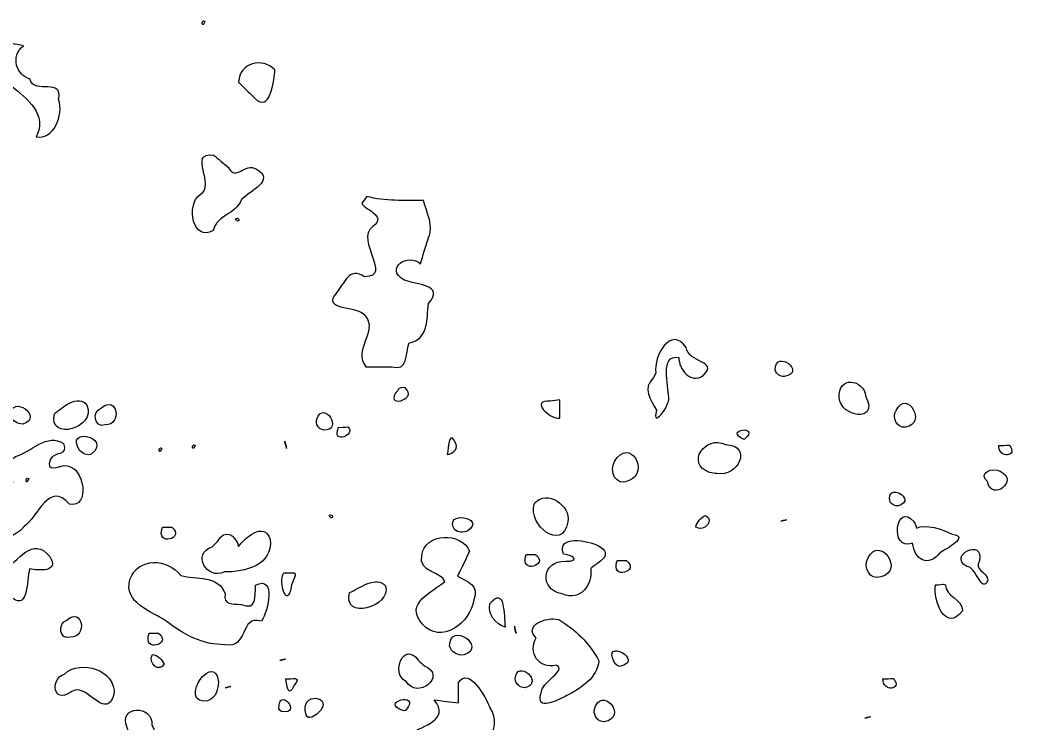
# Model space of a CAD drawing. Header units: centimetres. Extents: x -10.8 to 7.1, y -6.8 to 6.6.
# Drawn here: x -0.103 to 1.864, y 5.097 to 6.481 of the extents above; entities that cross this region are included whole.
import ezdxf

# ---------------------------------------------------------------- set-up
doc = ezdxf.new("R2010")
doc.units = ezdxf.units.CM
doc.header["$MEASUREMENT"] = 0
doc.layers.add('Layer 1', color=7, linetype='Continuous')

msp = doc.modelspace()

# ---------------------------------------------------------------- linework, layer by layer
at = {"layer": 'Layer 1'}
for points in [[(0.26117, 6.47839), (0.25562, 6.46491), (0.2496, 6.48129), (0.26117, 6.47839)], [(0.32079, 6.09077), (0.32634, 6.07729), (0.33236, 6.09367), (0.32079, 6.09077)], [(1.32156, 5.65523), (1.35684, 5.68561), (1.27763, 5.67482), (1.32156, 5.65523)], [(0.24223, 5.64379), (0.23668, 5.63031), (0.23066, 5.64669), (0.24223, 5.64379)], [(-0.09768, 5.64379), (-0.09768, 5.64379), (-0.09768, 5.64379), (-0.09768, 5.64379)], [(0.17658, 5.63783), (0.17103, 5.62435), (0.16501, 5.64073), (0.17658, 5.63783)], [(-0.08542, 5.57805), (-0.09097, 5.56457), (-0.09699, 5.58095), (-0.08542, 5.57805)], [(0.50505, 5.50649), (0.5106, 5.49301), (0.51662, 5.50939), (0.50505, 5.50649)], [(1.39359, 5.49456), (1.40681, 5.49786), (1.41048, 5.49878), (1.39359, 5.49456)], [(0.40767, 5.2202), (0.42089, 5.2235), (0.42456, 5.22442), (0.40767, 5.2202)], [(0.53886, 5.22627), (0.53886, 5.22627), (0.53886, 5.22627), (0.53886, 5.22627)], [(0.30046, 5.16653), (0.31368, 5.16983), (0.31735, 5.17075), (0.30046, 5.16653)], [(1.55881, 5.1069), (1.57203, 5.1102), (1.5757, 5.11112), (1.55881, 5.1069)]]:
    msp.add_open_spline(points, degree=3, dxfattribs=at)
for points, knots in [([(-0.09664, 6.43069), (-0.12345, 6.40958), (-0.10917, 6.37207), (-0.08387, 6.36543), (-0.08387, 6.36543), (-0.07466, 6.3317), (-0.01745, 6.37001), (-0.02734, 6.32451), (-0.02734, 6.32451), (-0.01645, 6.29452), (-0.03829, 6.24279), (-0.07172, 6.25153), (-0.07172, 6.25153), (-0.04768, 6.29316), (-0.09006, 6.32769), (-0.11957, 6.35126), (-0.11957, 6.35126), (-0.13442, 6.37596), (-0.14974, 6.40678), (-0.15324, 6.43426), (-0.15324, 6.43426), (-0.14378, 6.45052), (-0.12303, 6.43287), (-0.10821, 6.43326), (-0.10821, 6.43326), (-0.10435, 6.4324), (-0.10049, 6.43154), (-0.09663, 6.43069), (-0.09663, 6.43069), (-0.09663, 6.43069), (-0.09664, 6.43069), (-0.09664, 6.43069)], [0, 0, 0, 0, 0.1111111, 0.1111111, 0.1111111, 0.1111111, 0.2222222, 0.2222222, 0.2222222, 0.2222222, 0.3333333, 0.3333333, 0.3333333, 0.3333333, 0.4444444, 0.4444444, 0.4444444, 0.4444444, 0.5555556, 0.5555556, 0.5555556, 0.5555556, 0.6666667, 0.6666667, 0.6666667, 0.6666667, 0.7777778, 0.7777778, 0.7777778, 0.7777778, 1, 1, 1, 1]), ([(0.39834, 6.38298), (0.39596, 6.36386), (0.39155, 6.30607), (0.3634, 6.32251), (0.3634, 6.32251), (0.35119, 6.33472), (0.33899, 6.34692), (0.32678, 6.35913), (0.32678, 6.35913), (0.32894, 6.39715), (0.37313, 6.40863), (0.39834, 6.38298)], [0, 0, 0, 0, 0.25, 0.25, 0.25, 0.25, 0.5, 0.5, 0.5, 0.5, 1, 1, 1, 1]), ([(0.27764, 6.21534), (0.225, 6.22184), (0.28434, 6.15536), (0.251, 6.13762), (0.251, 6.13762), (0.22183, 6.11679), (0.23803, 6.04231), (0.27666, 6.06703), (0.27666, 6.06703), (0.28569, 6.09867), (0.31919, 6.09669), (0.33257, 6.12758), (0.33257, 6.12758), (0.34803, 6.14422), (0.4006, 6.16524), (0.362, 6.18789), (0.362, 6.18789), (0.33789, 6.20118), (0.32251, 6.16236), (0.30647, 6.19124), (0.30647, 6.19124), (0.29686, 6.19928), (0.28725, 6.20731), (0.27764, 6.21535), (0.27764, 6.21535), (0.27764, 6.21535), (0.27764, 6.21534), (0.27764, 6.21534)], [0, 0, 0, 0, 0.125, 0.125, 0.125, 0.125, 0.25, 0.25, 0.25, 0.25, 0.375, 0.375, 0.375, 0.375, 0.5, 0.5, 0.5, 0.5, 0.625, 0.625, 0.625, 0.625, 0.75, 0.75, 0.75, 0.75, 1, 1, 1, 1]), ([(0.57908, 6.13406), (0.61544, 6.12347), (0.65323, 6.12647), (0.69054, 6.12619), (0.69054, 6.12619), (0.6964, 6.10123), (0.71255, 6.07546), (0.6995, 6.05038), (0.6995, 6.05038), (0.69453, 6.03403), (0.68955, 6.01767), (0.68458, 6.00132), (0.68458, 6.00132), (0.66057, 6.02408), (0.6128, 5.99164), (0.65213, 5.96972), (0.65213, 5.96972), (0.67536, 5.95893), (0.73452, 5.9611), (0.70039, 5.92283), (0.70039, 5.92283), (0.69628, 5.89225), (0.70136, 5.85273), (0.66237, 5.84545), (0.66237, 5.84545), (0.65474, 5.82444), (0.66088, 5.78842), (0.62732, 5.79856), (0.62732, 5.79856), (0.62732, 5.79856), (0.57723, 5.79856), (0.57723, 5.79856), (0.57723, 5.79856), (0.55048, 5.83107), (0.60099, 5.86738), (0.57667, 5.89808), (0.57667, 5.89808), (0.56231, 5.92117), (0.48596, 5.90777), (0.52026, 5.94464), (0.52026, 5.94464), (0.53508, 5.96413), (0.54539, 5.99646), (0.57447, 5.97576), (0.57447, 5.97576), (0.63142, 5.97692), (0.55477, 6.04615), (0.59069, 6.07456), (0.59069, 6.07456), (0.62173, 6.09645), (0.56947, 6.1103), (0.56959, 6.12068), (0.56959, 6.12068), (0.57275, 6.12514), (0.57591, 6.1296), (0.57907, 6.13406), (0.57907, 6.13406), (0.57907, 6.13406), (0.57908, 6.13406), (0.57908, 6.13406)], [0, 0, 0, 0, 0.0625, 0.0625, 0.0625, 0.0625, 0.125, 0.125, 0.125, 0.125, 0.1875, 0.1875, 0.1875, 0.1875, 0.25, 0.25, 0.25, 0.25, 0.3125, 0.3125, 0.3125, 0.3125, 0.375, 0.375, 0.375, 0.375, 0.4375, 0.4375, 0.4375, 0.4375, 0.5, 0.5, 0.5, 0.5, 0.5625, 0.5625, 0.5625, 0.5625, 0.625, 0.625, 0.625, 0.625, 0.6875, 0.6875, 0.6875, 0.6875, 0.75, 0.75, 0.75, 0.75, 0.8125, 0.8125, 0.8125, 0.8125, 0.875, 0.875, 0.875, 0.875, 1, 1, 1, 1]), ([(1.148, 5.78663), (1.14197, 5.81937), (1.17784, 5.88081), (1.20731, 5.83653), (1.20731, 5.83653), (1.21104, 5.80548), (1.27118, 5.81103), (1.24175, 5.78194), (1.24175, 5.78194), (1.21503, 5.76271), (1.19317, 5.79497), (1.19283, 5.81662), (1.19283, 5.81662), (1.15465, 5.82353), (1.17264, 5.76122), (1.17301, 5.73809), (1.17301, 5.73809), (1.17604, 5.72054), (1.13784, 5.67401), (1.14913, 5.7129), (1.14913, 5.7129), (1.13701, 5.73554), (1.12066, 5.75471), (1.14316, 5.77749), (1.14316, 5.77749), (1.14316, 5.77749), (1.14557, 5.78206), (1.14557, 5.78206), (1.14557, 5.78206), (1.14557, 5.78206), (1.14798, 5.78663), (1.14798, 5.78663), (1.14798, 5.78663), (1.14798, 5.78663), (1.148, 5.78663), (1.148, 5.78663)], [0, 0, 0, 0, 0.1, 0.1, 0.1, 0.1, 0.2, 0.2, 0.2, 0.2, 0.3, 0.3, 0.3, 0.3, 0.4, 0.4, 0.4, 0.4, 0.5, 0.5, 0.5, 0.5, 0.6, 0.6, 0.6, 0.6, 0.7, 0.7, 0.7, 0.7, 0.8, 0.8, 0.8, 0.8, 1, 1, 1, 1]), ([(1.40022, 5.77945), (1.4463, 5.78681), (1.38182, 5.83581), (1.38242, 5.79159), (1.38242, 5.79159), (1.38466, 5.78405), (1.39259, 5.77927), (1.40022, 5.77945)], [0, 0, 0, 0, 0.3333333, 0.3333333, 0.3333333, 0.3333333, 1, 1, 1, 1]), ([(1.56082, 5.73926), (1.55738, 5.77624), (1.50452, 5.78065), (1.50862, 5.73739), (1.50862, 5.73739), (1.50964, 5.70025), (1.58824, 5.68724), (1.56082, 5.73926)], [0, 0, 0, 0, 0.3333333, 0.3333333, 0.3333333, 0.3333333, 1, 1, 1, 1]), ([(-0.0975, 5.68577), (-0.05428, 5.69879), (-0.12158, 5.74653), (-0.12115, 5.70244), (-0.12115, 5.70244), (-0.11887, 5.69191), (-0.10779, 5.68524), (-0.0975, 5.68577)], [0, 0, 0, 0, 0.3333333, 0.3333333, 0.3333333, 0.3333333, 1, 1, 1, 1]), ([(-0.03563, 5.70616), (-0.04884, 5.65023), (0.04896, 5.67832), (0.02811, 5.72287), (0.02811, 5.72287), (0.01273, 5.74597), (-0.02149, 5.71784), (-0.03563, 5.70616)], [0, 0, 0, 0, 0.3333333, 0.3333333, 0.3333333, 0.3333333, 1, 1, 1, 1]), ([(0.65476, 5.75715), (0.68204, 5.7325), (0.60864, 5.71584), (0.63982, 5.75199), (0.63982, 5.75199), (0.6421, 5.75785), (0.64962, 5.75851), (0.65476, 5.75715)], [0, 0, 0, 0, 0.3333333, 0.3333333, 0.3333333, 0.3333333, 1, 1, 1, 1]), ([(1.63856, 5.67992), (1.6829, 5.68507), (1.64192, 5.75641), (1.62041, 5.7124), (1.62041, 5.7124), (1.61133, 5.69955), (1.62158, 5.67706), (1.63856, 5.67992)], [0, 0, 0, 0, 0.3333333, 0.3333333, 0.3333333, 0.3333333, 1, 1, 1, 1]), ([(0.06452, 5.68404), (0.09885, 5.6834), (0.08784, 5.74454), (0.05709, 5.71757), (0.05709, 5.71757), (0.03783, 5.71127), (0.04164, 5.67697), (0.06452, 5.68404)], [0, 0, 0, 0, 0.3333333, 0.3333333, 0.3333333, 0.3333333, 1, 1, 1, 1]), ([(0.49389, 5.67384), (0.53425, 5.67235), (0.49475, 5.73468), (0.48047, 5.69535), (0.48047, 5.69535), (0.47763, 5.68611), (0.48434, 5.67535), (0.49389, 5.67384)], [0, 0, 0, 0, 0.3333333, 0.3333333, 0.3333333, 0.3333333, 1, 1, 1, 1]), ([(0.95879, 5.7333), (0.95879, 5.7333), (0.95879, 5.69752), (0.95879, 5.69752), (0.95879, 5.69752), (0.93788, 5.69433), (0.89921, 5.73436), (0.94033, 5.73066), (0.94033, 5.73066), (0.94648, 5.73154), (0.95264, 5.73242), (0.95879, 5.7333)], [0, 0, 0, 0, 0.25, 0.25, 0.25, 0.25, 0.5, 0.5, 0.5, 0.5, 1, 1, 1, 1]), ([(-0.01789, 5.64737), (-0.04904, 5.66969), (-0.08184, 5.63004), (-0.11196, 5.62185), (-0.11196, 5.62185), (-0.1387, 5.60797), (-0.11346, 5.57494), (-0.11778, 5.56719), (-0.11778, 5.56719), (-0.1603, 5.55595), (-0.16289, 5.50964), (-0.17531, 5.47468), (-0.17531, 5.47468), (-0.19222, 5.42609), (-0.15604, 5.38216), (-0.12453, 5.34951), (-0.12453, 5.34951), (-0.08731, 5.30952), (-0.09025, 5.37824), (-0.08428, 5.40073), (-0.08428, 5.40073), (-0.06715, 5.39735), (-0.02495, 5.39323), (-0.04475, 5.42527), (-0.04475, 5.42527), (-0.07832, 5.46602), (-0.10773, 5.41606), (-0.13416, 5.39627), (-0.13416, 5.39627), (-0.14521, 5.39646), (-0.1368, 5.42017), (-0.13943, 5.43054), (-0.13943, 5.43054), (-0.14848, 5.4612), (-0.11106, 5.46352), (-0.09568, 5.48317), (-0.09568, 5.48317), (-0.0673, 5.50463), (-0.04558, 5.5749), (-0.00598, 5.52793), (-0.00598, 5.52793), (0.03608, 5.51815), (0.02419, 5.60383), (-0.01401, 5.60421), (-0.01401, 5.60421), (-0.02832, 5.60339), (-0.05302, 5.58816), (-0.04345, 5.6168), (-0.04345, 5.6168), (-0.03775, 5.63114), (-0.00683, 5.62234), (-0.0179, 5.64736), (-0.0179, 5.64736), (-0.0179, 5.64736), (-0.01789, 5.64737), (-0.01789, 5.64737)], [0, 0, 0, 0, 0.0666667, 0.0666667, 0.0666667, 0.0666667, 0.1333333, 0.1333333, 0.1333333, 0.1333333, 0.2, 0.2, 0.2, 0.2, 0.2666667, 0.2666667, 0.2666667, 0.2666667, 0.3333333, 0.3333333, 0.3333333, 0.3333333, 0.4, 0.4, 0.4, 0.4, 0.4666667, 0.4666667, 0.4666667, 0.4666667, 0.5333333, 0.5333333, 0.5333333, 0.5333333, 0.6, 0.6, 0.6, 0.6, 0.6666667, 0.6666667, 0.6666667, 0.6666667, 0.7333333, 0.7333333, 0.7333333, 0.7333333, 0.8, 0.8, 0.8, 0.8, 0.8666667, 0.8666667, 0.8666667, 0.8666667, 1, 1, 1, 1]), ([(0.03769, 5.62691), (0.07892, 5.66074), (-0.01713, 5.68145), (0.01409, 5.63383), (0.01409, 5.63383), (0.01975, 5.62737), (0.02935, 5.62315), (0.03769, 5.62691)], [0, 0, 0, 0, 0.3333333, 0.3333333, 0.3333333, 0.3333333, 1, 1, 1, 1]), ([(0.52346, 5.67962), (0.50804, 5.6425), (0.56001, 5.66566), (0.54173, 5.68012), (0.54173, 5.68012), (0.53564, 5.68022), (0.52953, 5.67834), (0.52346, 5.67962)], [0, 0, 0, 0, 0.3333333, 0.3333333, 0.3333333, 0.3333333, 1, 1, 1, 1]), ([(0.73721, 5.6259), (0.73978, 5.6414), (0.74168, 5.67831), (0.75489, 5.64586), (0.75489, 5.64586), (0.75845, 5.63451), (0.74667, 5.62746), (0.73721, 5.6259)], [0, 0, 0, 0, 0.3333333, 0.3333333, 0.3333333, 0.3333333, 1, 1, 1, 1]), ([(0.42114, 5.63783), (0.41622, 5.65751), (0.41677, 5.65531), (0.42088, 5.63887), (0.42088, 5.63887), (0.42088, 5.63887), (0.42114, 5.63783), (0.42114, 5.63783)], [0, 0, 0, 0, 0.3333333, 0.3333333, 0.3333333, 0.3333333, 1, 1, 1, 1]), ([(1.0937, 5.5739), (1.13909, 5.59169), (1.0943, 5.66183), (1.06655, 5.61207), (1.06655, 5.61207), (1.05508, 5.59379), (1.06925, 5.56141), (1.0937, 5.5739)], [0, 0, 0, 0, 0.3333333, 0.3333333, 0.3333333, 0.3333333, 1, 1, 1, 1]), ([(1.26796, 5.58857), (1.30955, 5.58061), (1.33953, 5.64284), (1.28477, 5.64568), (1.28477, 5.64568), (1.24478, 5.66498), (1.20518, 5.60765), (1.25359, 5.59051), (1.25359, 5.59051), (1.25818, 5.58889), (1.2631, 5.58817), (1.26796, 5.58857)], [0, 0, 0, 0, 0.25, 0.25, 0.25, 0.25, 0.5, 0.5, 0.5, 0.5, 1, 1, 1, 1]), ([(1.82255, 5.64379), (1.82116, 5.61569), (1.86279, 5.62199), (1.84291, 5.64393), (1.84291, 5.64393), (1.8361, 5.64491), (1.82935, 5.64269), (1.82255, 5.64379)], [0, 0, 0, 0, 0.3333333, 0.3333333, 0.3333333, 0.3333333, 1, 1, 1, 1]), ([(1.79989, 5.57244), (1.80864, 5.53115), (1.86413, 5.57524), (1.82494, 5.59273), (1.82494, 5.59273), (1.81025, 5.60139), (1.78124, 5.59019), (1.79989, 5.57244)], [0, 0, 0, 0, 0.3333333, 0.3333333, 0.3333333, 0.3333333, 1, 1, 1, 1]), ([(1.6251, 5.52468), (1.66452, 5.53815), (1.59731, 5.57412), (1.60901, 5.53203), (1.60901, 5.53203), (1.61232, 5.5267), (1.61892, 5.52377), (1.6251, 5.52468)], [0, 0, 0, 0, 0.3333333, 0.3333333, 0.3333333, 0.3333333, 1, 1, 1, 1]), ([(0.90823, 5.52802), (0.89601, 5.48719), (0.96307, 5.4325), (0.9745, 5.49308), (0.9745, 5.49308), (0.98106, 5.52574), (0.9331, 5.55754), (0.90983, 5.53042), (0.90983, 5.53042), (0.90983, 5.53042), (0.90874, 5.52879), (0.90874, 5.52879), (0.90874, 5.52879), (0.90874, 5.52879), (0.90823, 5.52803), (0.90823, 5.52803), (0.90823, 5.52803), (0.90823, 5.52803), (0.90823, 5.52802), (0.90823, 5.52802)], [0, 0, 0, 0, 0.1666667, 0.1666667, 0.1666667, 0.1666667, 0.3333333, 0.3333333, 0.3333333, 0.3333333, 0.5, 0.5, 0.5, 0.5, 0.6666667, 0.6666667, 0.6666667, 0.6666667, 1, 1, 1, 1]), ([(1.65521, 5.49361), (1.6204, 5.53545), (1.60541, 5.434), (1.65281, 5.45155), (1.65281, 5.45155), (1.65583, 5.41791), (1.68453, 5.40307), (1.70694, 5.43267), (1.70694, 5.43267), (1.72015, 5.44043), (1.76561, 5.46445), (1.73097, 5.46896), (1.73097, 5.46896), (1.7127, 5.47801), (1.67718, 5.4902), (1.66056, 5.48103), (1.66056, 5.48103), (1.65923, 5.48539), (1.65788, 5.48985), (1.65521, 5.49361)], [0, 0, 0, 0, 0.1666667, 0.1666667, 0.1666667, 0.1666667, 0.3333333, 0.3333333, 0.3333333, 0.3333333, 0.5, 0.5, 0.5, 0.5, 0.6666667, 0.6666667, 0.6666667, 0.6666667, 1, 1, 1, 1]), ([(0.77763, 5.47524), (0.81587, 5.50237), (0.72843, 5.51678), (0.75157, 5.47797), (0.75157, 5.47797), (0.75878, 5.47204), (0.76932, 5.47154), (0.77763, 5.47524)], [0, 0, 0, 0, 0.3333333, 0.3333333, 0.3333333, 0.3333333, 1, 1, 1, 1]), ([(0.27499, 5.44411), (0.23381, 5.4319), (0.26408, 5.37697), (0.29901, 5.39495), (0.29901, 5.39495), (0.33857, 5.39325), (0.39499, 5.40865), (0.38902, 5.45867), (0.38902, 5.45867), (0.37685, 5.49645), (0.33747, 5.45953), (0.32693, 5.445), (0.32693, 5.445), (0.32043, 5.46754), (0.29979, 5.4811), (0.28509, 5.45445), (0.28509, 5.45445), (0.28509, 5.45445), (0.28008, 5.44924), (0.28008, 5.44924), (0.28008, 5.44924), (0.28008, 5.44924), (0.27499, 5.44411), (0.27499, 5.44411)], [0, 0, 0, 0, 0.1428571, 0.1428571, 0.1428571, 0.1428571, 0.2857143, 0.2857143, 0.2857143, 0.2857143, 0.4285714, 0.4285714, 0.4285714, 0.4285714, 0.5714286, 0.5714286, 0.5714286, 0.5714286, 0.7142857, 0.7142857, 0.7142857, 0.7142857, 1, 1, 1, 1]), ([(1.22662, 5.48263), (1.24462, 5.47256), (1.26305, 5.49703), (1.24567, 5.50579), (1.24567, 5.50579), (1.23644, 5.50188), (1.22763, 5.49299), (1.22662, 5.48263)], [0, 0, 0, 0, 0.3333333, 0.3333333, 0.3333333, 0.3333333, 1, 1, 1, 1]), ([(0.17701, 5.48263), (0.16231, 5.44231), (0.22344, 5.46133), (0.19517, 5.48263), (0.19517, 5.48263), (0.18912, 5.48278), (0.18306, 5.48247), (0.17701, 5.48263)], [0, 0, 0, 0, 0.3333333, 0.3333333, 0.3333333, 0.3333333, 1, 1, 1, 1]), ([(0.78102, 5.4351), (0.7668, 5.47467), (0.69134, 5.47158), (0.68701, 5.42678), (0.68701, 5.42678), (0.68022, 5.39301), (0.72734, 5.39487), (0.73272, 5.37611), (0.73272, 5.37611), (0.70791, 5.35393), (0.65219, 5.33421), (0.68811, 5.29237), (0.68811, 5.29237), (0.72326, 5.24969), (0.78478, 5.29518), (0.78939, 5.3397), (0.78939, 5.3397), (0.80276, 5.36814), (0.77472, 5.37673), (0.75739, 5.38638), (0.75739, 5.38638), (0.76554, 5.40217), (0.7734, 5.41873), (0.78101, 5.43511), (0.78101, 5.43511), (0.78101, 5.43511), (0.78102, 5.4351), (0.78102, 5.4351)], [0, 0, 0, 0, 0.125, 0.125, 0.125, 0.125, 0.25, 0.25, 0.25, 0.25, 0.375, 0.375, 0.375, 0.375, 0.5, 0.5, 0.5, 0.5, 0.625, 0.625, 0.625, 0.625, 0.75, 0.75, 0.75, 0.75, 1, 1, 1, 1]), ([(1.03494, 5.44584), (1.01529, 5.45653), (0.95093, 5.4688), (0.966, 5.42944), (0.966, 5.42944), (0.98737, 5.42786), (0.99816, 5.41553), (0.97031, 5.41554), (0.97031, 5.41554), (0.92299, 5.41846), (0.91732, 5.3593), (0.96314, 5.35167), (0.96314, 5.35167), (1.00022, 5.33523), (1.02366, 5.37027), (1.01957, 5.40163), (1.01957, 5.40163), (1.03432, 5.41339), (1.06628, 5.4285), (1.03494, 5.44585), (1.03494, 5.44585), (1.03494, 5.44585), (1.03494, 5.44584), (1.03494, 5.44584)], [0, 0, 0, 0, 0.1428571, 0.1428571, 0.1428571, 0.1428571, 0.2857143, 0.2857143, 0.2857143, 0.2857143, 0.4285714, 0.4285714, 0.4285714, 0.4285714, 0.5714286, 0.5714286, 0.5714286, 0.5714286, 0.7142857, 0.7142857, 0.7142857, 0.7142857, 1, 1, 1, 1]), ([(1.59014, 5.38513), (1.63898, 5.39641), (1.58772, 5.46922), (1.56459, 5.42136), (1.56459, 5.42136), (1.55554, 5.40474), (1.56866, 5.37683), (1.59014, 5.38513)], [0, 0, 0, 0, 0.3333333, 0.3333333, 0.3333333, 0.3333333, 1, 1, 1, 1]), ([(1.78455, 5.41691), (1.79377, 5.46183), (1.72061, 5.42746), (1.75938, 5.4051), (1.75938, 5.4051), (1.77752, 5.40697), (1.78894, 5.34929), (1.80093, 5.37844), (1.80093, 5.37844), (1.80081, 5.3945), (1.77206, 5.39851), (1.78455, 5.41691)], [0, 0, 0, 0, 0.25, 0.25, 0.25, 0.25, 0.5, 0.5, 0.5, 0.5, 1, 1, 1, 1]), ([(0.21326, 5.38728), (0.18707, 5.42132), (0.12935, 5.4249), (0.11301, 5.37946), (0.11301, 5.37946), (0.09997, 5.33345), (0.15531, 5.3177), (0.18433, 5.29773), (0.18433, 5.29773), (0.2182, 5.27133), (0.25634, 5.2509), (0.30039, 5.25135), (0.30039, 5.25135), (0.34504, 5.24095), (0.3292, 5.31112), (0.37165, 5.29777), (0.37165, 5.29777), (0.38565, 5.31789), (0.40089, 5.38841), (0.36009, 5.36889), (0.36009, 5.36889), (0.35926, 5.34561), (0.3632, 5.31821), (0.33165, 5.33057), (0.33165, 5.33057), (0.31602, 5.33267), (0.29588, 5.32855), (0.30016, 5.35133), (0.30016, 5.35133), (0.28873, 5.38802), (0.24243, 5.38023), (0.21324, 5.38728), (0.21324, 5.38728), (0.21324, 5.38728), (0.21326, 5.38728), (0.21326, 5.38728)], [0, 0, 0, 0, 0.1, 0.1, 0.1, 0.1, 0.2, 0.2, 0.2, 0.2, 0.3, 0.3, 0.3, 0.3, 0.4, 0.4, 0.4, 0.4, 0.5, 0.5, 0.5, 0.5, 0.6, 0.6, 0.6, 0.6, 0.7, 0.7, 0.7, 0.7, 0.8, 0.8, 0.8, 0.8, 1, 1, 1, 1]), ([(0.8928, 5.42896), (0.8781, 5.38864), (0.93923, 5.40766), (0.91096, 5.42896), (0.91096, 5.42896), (0.90491, 5.42911), (0.89885, 5.4288), (0.8928, 5.42896)], [0, 0, 0, 0, 0.3333333, 0.3333333, 0.3333333, 0.3333333, 1, 1, 1, 1]), ([(1.07176, 5.41703), (1.05706, 5.37671), (1.11819, 5.39573), (1.08992, 5.41703), (1.08992, 5.41703), (1.08387, 5.41718), (1.07781, 5.41687), (1.07176, 5.41703)], [0, 0, 0, 0, 0.3333333, 0.3333333, 0.3333333, 0.3333333, 1, 1, 1, 1]), ([(0.4157, 5.39318), (0.40415, 5.37287), (0.42271, 5.31978), (0.43034, 5.36554), (0.43034, 5.36554), (0.4304, 5.37447), (0.44753, 5.3957), (0.43171, 5.39318), (0.43171, 5.39318), (0.43171, 5.39318), (0.4157, 5.39318), (0.4157, 5.39318)], [0, 0, 0, 0, 0.25, 0.25, 0.25, 0.25, 0.5, 0.5, 0.5, 0.5, 1, 1, 1, 1]), ([(0.54526, 5.35388), (0.52935, 5.29857), (0.62854, 5.32557), (0.61582, 5.36718), (0.61582, 5.36718), (0.5986, 5.38823), (0.56356, 5.36235), (0.54526, 5.35388)], [0, 0, 0, 0, 0.3333333, 0.3333333, 0.3333333, 0.3333333, 1, 1, 1, 1]), ([(1.69794, 5.36933), (1.69325, 5.33835), (1.71674, 5.27427), (1.75103, 5.31803), (1.75103, 5.31803), (1.75164, 5.34209), (1.71749, 5.34594), (1.71747, 5.36929), (1.71747, 5.36929), (1.71107, 5.37197), (1.70453, 5.36848), (1.69794, 5.36935), (1.69794, 5.36935), (1.69794, 5.36935), (1.69794, 5.36933), (1.69794, 5.36933)], [0, 0, 0, 0, 0.2, 0.2, 0.2, 0.2, 0.4, 0.4, 0.4, 0.4, 0.6, 0.6, 0.6, 0.6, 1, 1, 1, 1]), ([(0.85116, 5.28584), (0.84869, 5.30808), (0.85122, 5.36997), (0.82135, 5.33155), (0.82135, 5.33155), (0.81554, 5.31187), (0.83307, 5.29124), (0.85116, 5.28584)], [0, 0, 0, 0, 0.3333333, 0.3333333, 0.3333333, 0.3333333, 1, 1, 1, 1]), ([(-0.0036, 5.26642), (0.03073, 5.26578), (0.01972, 5.32692), (-0.01103, 5.29995), (-0.01103, 5.29995), (-0.03029, 5.29365), (-0.02648, 5.25935), (-0.0036, 5.26642)], [0, 0, 0, 0, 0.3333333, 0.3333333, 0.3333333, 0.3333333, 1, 1, 1, 1]), ([(0.77059, 5.23112), (0.81736, 5.24837), (0.74154, 5.29798), (0.74201, 5.249), (0.74201, 5.249), (0.7443, 5.23648), (0.7588, 5.22936), (0.77059, 5.23112)], [0, 0, 0, 0, 0.3333333, 0.3333333, 0.3333333, 0.3333333, 1, 1, 1, 1]), ([(0.8728, 5.27394), (0.86788, 5.29362), (0.86843, 5.29142), (0.87254, 5.27498), (0.87254, 5.27498), (0.87254, 5.27498), (0.8728, 5.27394), (0.8728, 5.27394)], [0, 0, 0, 0, 0.3333333, 0.3333333, 0.3333333, 0.3333333, 1, 1, 1, 1]), ([(1.03536, 5.21967), (1.0184, 5.25361), (0.98848, 5.2819), (0.95653, 5.30103), (0.95653, 5.30103), (0.93219, 5.30698), (0.88641, 5.28894), (0.91199, 5.26511), (0.91199, 5.26511), (0.89586, 5.23594), (0.91803, 5.20213), (0.95175, 5.21128), (0.95175, 5.21128), (0.97516, 5.20138), (0.92086, 5.17747), (0.92226, 5.15676), (0.92226, 5.15676), (0.90898, 5.11761), (0.9558, 5.14269), (0.97264, 5.15111), (0.97264, 5.15111), (0.99944, 5.16512), (1.03324, 5.18635), (1.03537, 5.21968), (1.03537, 5.21968), (1.03537, 5.21968), (1.03536, 5.21967), (1.03536, 5.21967)], [0, 0, 0, 0, 0.125, 0.125, 0.125, 0.125, 0.25, 0.25, 0.25, 0.25, 0.375, 0.375, 0.375, 0.375, 0.5, 0.5, 0.5, 0.5, 0.625, 0.625, 0.625, 0.625, 0.75, 0.75, 0.75, 0.75, 1, 1, 1, 1]), ([(0.15116, 5.27394), (0.13646, 5.23362), (0.19759, 5.25264), (0.16932, 5.27394), (0.16932, 5.27394), (0.16327, 5.27409), (0.15721, 5.27378), (0.15116, 5.27394)], [0, 0, 0, 0, 0.3333333, 0.3333333, 0.3333333, 0.3333333, 1, 1, 1, 1]), ([(0.68042, 5.22062), (0.65335, 5.2601), (0.62342, 5.1959), (0.65663, 5.17874), (0.65663, 5.17874), (0.67817, 5.14232), (0.73814, 5.18997), (0.69272, 5.20973), (0.69272, 5.20973), (0.68849, 5.21321), (0.68444, 5.21691), (0.68042, 5.22062)], [0, 0, 0, 0, 0.25, 0.25, 0.25, 0.25, 0.5, 0.5, 0.5, 0.5, 1, 1, 1, 1]), ([(1.07629, 5.20868), (1.12996, 5.21893), (1.039, 5.26909), (1.0667, 5.21463), (1.0667, 5.21463), (1.0667, 5.21463), (1.07108, 5.21097), (1.07108, 5.21097), (1.07108, 5.21097), (1.07108, 5.21097), (1.07629, 5.20868), (1.07629, 5.20868)], [0, 0, 0, 0, 0.25, 0.25, 0.25, 0.25, 0.5, 0.5, 0.5, 0.5, 1, 1, 1, 1]), ([(0.00906, 5.16241), (0.03487, 5.16278), (0.06644, 5.10549), (0.08169, 5.15309), (0.08169, 5.15309), (0.08657, 5.20108), (0.01619, 5.2236), (-0.016, 5.19368), (-0.016, 5.19368), (-0.04523, 5.18188), (-0.03739, 5.13467), (-0.00475, 5.15757), (-0.00475, 5.15757), (-0.0004, 5.15977), (0.00414, 5.1619), (0.00906, 5.16241)], [0, 0, 0, 0, 0.2, 0.2, 0.2, 0.2, 0.4, 0.4, 0.4, 0.4, 0.6, 0.6, 0.6, 0.6, 1, 1, 1, 1]), ([(0.1572, 5.23213), (0.14713, 5.21413), (0.1716, 5.1957), (0.18036, 5.21308), (0.18036, 5.21308), (0.17645, 5.22231), (0.16756, 5.23112), (0.1572, 5.23213)], [0, 0, 0, 0, 0.3333333, 0.3333333, 0.3333333, 0.3333333, 1, 1, 1, 1]), ([(0.25863, 5.14047), (0.29802, 5.13743), (0.29568, 5.22785), (0.25606, 5.18868), (0.25606, 5.18868), (0.24398, 5.17658), (0.22948, 5.14103), (0.25863, 5.14047)], [0, 0, 0, 0, 0.3333333, 0.3333333, 0.3333333, 0.3333333, 1, 1, 1, 1]), ([(0.89052, 5.16671), (0.92943, 5.1762), (0.87347, 5.2252), (0.87105, 5.1839), (0.87105, 5.1839), (0.87147, 5.17418), (0.88083, 5.16594), (0.89052, 5.16671)], [0, 0, 0, 0, 0.3333333, 0.3333333, 0.3333333, 0.3333333, 1, 1, 1, 1]), ([(0.7596, 5.03807), (0.80675, 5.02504), (0.84741, 5.08738), (0.82143, 5.12693), (0.82143, 5.12693), (0.8137, 5.14793), (0.7786, 5.20945), (0.7596, 5.17666), (0.7596, 5.17666), (0.7596, 5.17666), (0.7596, 5.13671), (0.7596, 5.13671), (0.7596, 5.13671), (0.7437, 5.1387), (0.72779, 5.14069), (0.71189, 5.14267), (0.71189, 5.14267), (0.74376, 5.10357), (0.68941, 5.09187), (0.6648, 5.07625), (0.6648, 5.07625), (0.64307, 5.04317), (0.60466, 5.09566), (0.5846, 5.05623), (0.5846, 5.05623), (0.58648, 5.0277), (0.61828, 5.00758), (0.60998, 4.97389), (0.60998, 4.97389), (0.61879, 4.93464), (0.66833, 4.90908), (0.70646, 4.90964), (0.70646, 4.90964), (0.74616, 4.91289), (0.71236, 4.96299), (0.7177, 4.97056), (0.7177, 4.97056), (0.72968, 4.97227), (0.74165, 4.97398), (0.75362, 4.97569), (0.75362, 4.97569), (0.76399, 5.01457), (0.69072, 5.01379), (0.71026, 5.05793), (0.71026, 5.05793), (0.72278, 5.07097), (0.74202, 5.03505), (0.75958, 5.03807), (0.75958, 5.03807), (0.75958, 5.03807), (0.7596, 5.03807), (0.7596, 5.03807)], [0, 0, 0, 0, 0.0714286, 0.0714286, 0.0714286, 0.0714286, 0.1428571, 0.1428571, 0.1428571, 0.1428571, 0.2142857, 0.2142857, 0.2142857, 0.2142857, 0.2857143, 0.2857143, 0.2857143, 0.2857143, 0.3571429, 0.3571429, 0.3571429, 0.3571429, 0.4285714, 0.4285714, 0.4285714, 0.4285714, 0.5, 0.5, 0.5, 0.5, 0.5714286, 0.5714286, 0.5714286, 0.5714286, 0.6428571, 0.6428571, 0.6428571, 0.6428571, 0.7142857, 0.7142857, 0.7142857, 0.7142857, 0.7857143, 0.7857143, 0.7857143, 0.7857143, 0.8571429, 0.8571429, 0.8571429, 0.8571429, 1, 1, 1, 1]), ([(0.41969, 5.18442), (0.42201, 5.16907), (0.42519, 5.14507), (0.43606, 5.17162), (0.43606, 5.17162), (0.45236, 5.1905), (0.43005, 5.18284), (0.41969, 5.18442)], [0, 0, 0, 0, 0.3333333, 0.3333333, 0.3333333, 0.3333333, 1, 1, 1, 1]), ([(1.04586, 5.09938), (1.09646, 5.10831), (1.03883, 5.17554), (1.02642, 5.12183), (1.02642, 5.12183), (1.02553, 5.11084), (1.03456, 5.09963), (1.04586, 5.09938)], [0, 0, 0, 0, 0.3333333, 0.3333333, 0.3333333, 0.3333333, 1, 1, 1, 1]), ([(1.59448, 5.18442), (1.59309, 5.15632), (1.63472, 5.16262), (1.61484, 5.18456), (1.61484, 5.18456), (1.60803, 5.18554), (1.60128, 5.18332), (1.59448, 5.18442)], [0, 0, 0, 0, 0.3333333, 0.3333333, 0.3333333, 0.3333333, 1, 1, 1, 1]), ([(0.41147, 5.11978), (0.4538, 5.11243), (0.40579, 5.17196), (0.40604, 5.12521), (0.40604, 5.12521), (0.40604, 5.12521), (0.40832, 5.12205), (0.40832, 5.12205), (0.40832, 5.12205), (0.40832, 5.12205), (0.41148, 5.11977), (0.41148, 5.11977), (0.41148, 5.11977), (0.41148, 5.11977), (0.41147, 5.11978), (0.41147, 5.11978)], [0, 0, 0, 0, 0.2, 0.2, 0.2, 0.2, 0.4, 0.4, 0.4, 0.4, 0.6, 0.6, 0.6, 0.6, 1, 1, 1, 1]), ([(0.48285, 5.11638), (0.5198, 5.15073), (0.44292, 5.16158), (0.46007, 5.11319), (0.46007, 5.11319), (0.46344, 5.10107), (0.47734, 5.11242), (0.48285, 5.11638)], [0, 0, 0, 0, 0.3333333, 0.3333333, 0.3333333, 0.3333333, 1, 1, 1, 1]), ([(0.65591, 5.12252), (0.68818, 5.16093), (0.59846, 5.13797), (0.65194, 5.12143), (0.65194, 5.12143), (0.65194, 5.12143), (0.65591, 5.12252), (0.65591, 5.12252)], [0, 0, 0, 0, 0.3333333, 0.3333333, 0.3333333, 0.3333333, 1, 1, 1, 1]), ([(0.11781, 5.06551), (0.13163, 5.02563), (0.17787, 5.06467), (0.1561, 5.09269), (0.1561, 5.09269), (0.1594, 5.13479), (0.08881, 5.13151), (0.10732, 5.08848), (0.10732, 5.08848), (0.10957, 5.08032), (0.11336, 5.07268), (0.11781, 5.06551)], [0, 0, 0, 0, 0.25, 0.25, 0.25, 0.25, 0.5, 0.5, 0.5, 0.5, 1, 1, 1, 1])]:
    msp.add_open_spline(points, degree=3, knots=knots, dxfattribs=at)

doc.saveas('drawing.dxf')
